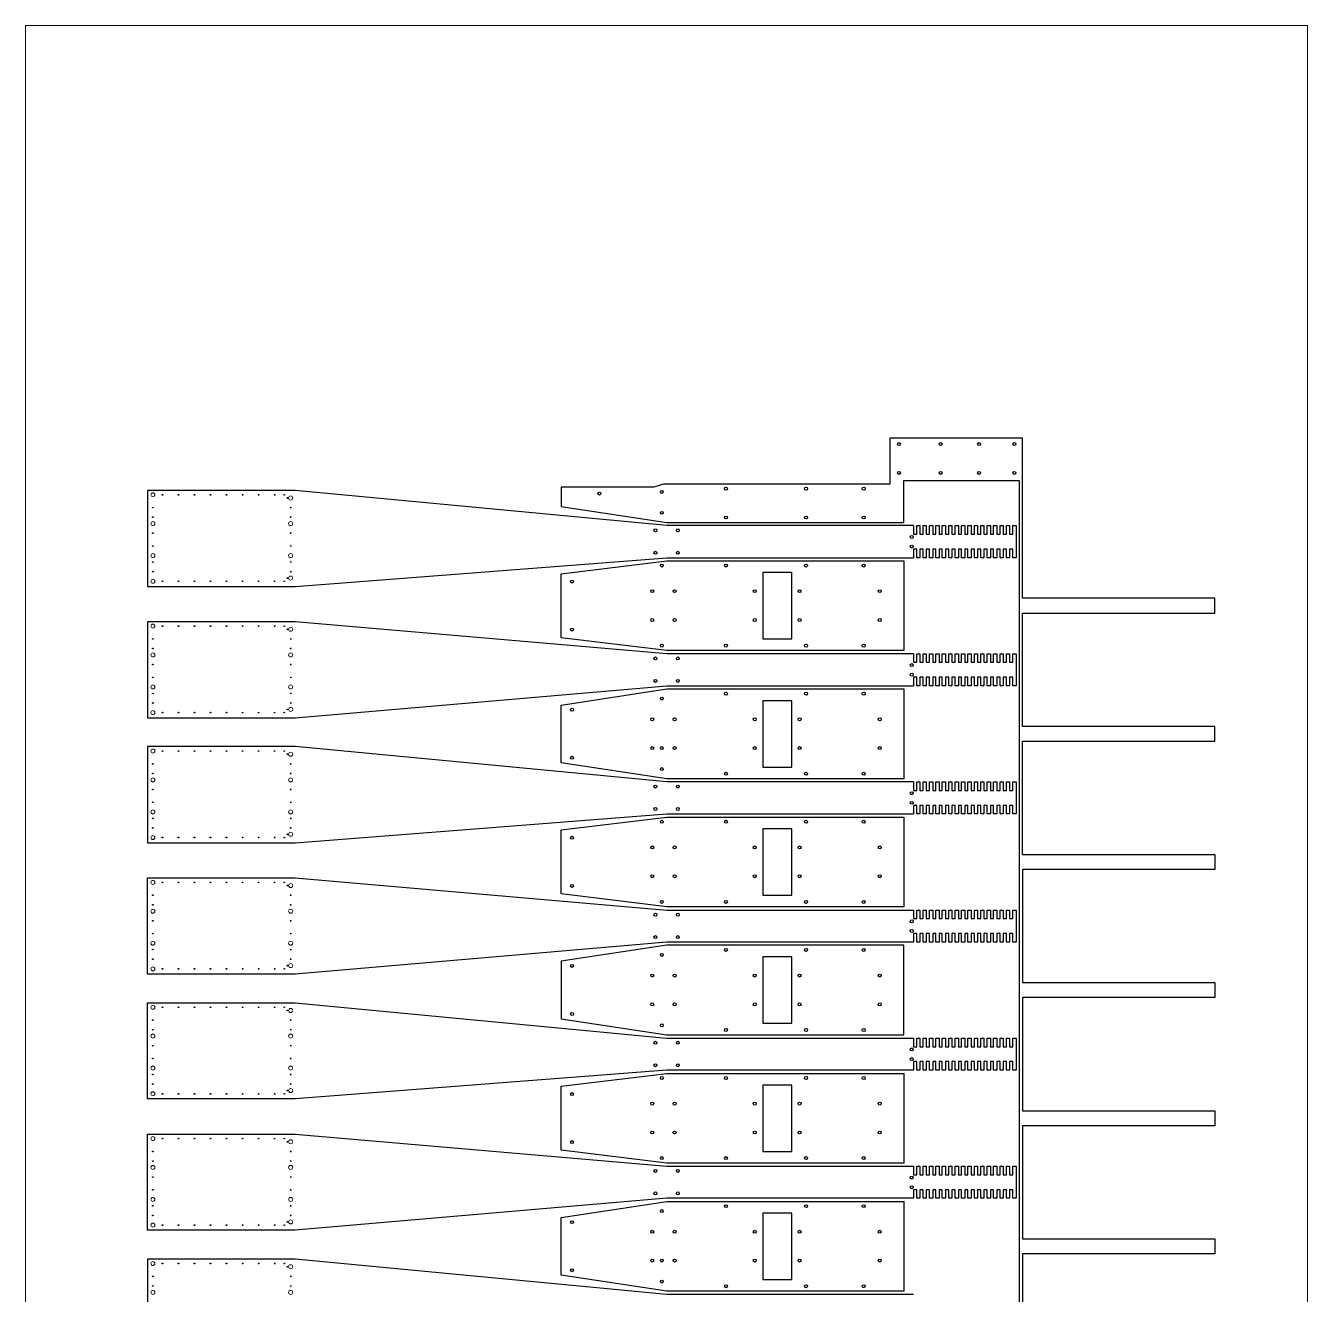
# Model space of a CAD drawing. Header units: millimetres. Extents: x 43.3 to 83.3, y 94.2 to 164.2.
# Drawn here: x 43.29 to 83.29, y 124.6 to 164.21 of the extents above; entities that cross this region are included whole.
import ezdxf

# ---------------------------------------------------------------- set-up
doc = ezdxf.new("R2010")
doc.units = ezdxf.units.MM
doc.layers.add('Foil', color=5, linetype='Continuous')

msp = doc.modelspace()

# ---------------------------------------------------------------- linework, layer by layer
at = {"layer": 'Foil', "linetype": 'Continuous', "lineweight": 0}
for p, q in [((43.292, 94.211), (43.292, 164.211)), ((43.292, 164.211), (83.292, 164.211)), ((83.292, 164.211), (83.292, 94.211))]:
    msp.add_line(p, q, dxfattribs=at)
at = {"layer": 'Foil'}
for p, q in [((71.057, 151.336), (70.257, 151.336)), ((70.257, 151.336), (70.257, 149.9)), ((74.2, 151.336), (71.057, 151.336)), ((74.3, 151.336), (74.2, 151.336)), ((74.4, 151.336), (74.3, 151.336)), ((74.4, 148.333), (74.4, 151.336)), ((70.7, 149.9), (70.7, 150.01)), ((70.7, 150.01), (71.057, 150.01)), ((71.057, 150.01), (74.2, 150.01)), ((74.2, 150.01), (74.3, 150.01)), ((74.3, 150.01), (74.3, 110.191)), ((51.7, 149.7), (47.1, 149.7)), ((47.1, 149.7), (47.1, 146.7)), ((63.3, 148.6), (51.7, 149.7)), ((62.9, 149.8), (60, 149.8)), ((60, 149.8), (60, 149.2)), ((63.2, 149.9), (62.9, 149.8)), ((70.257, 149.9), (63.2, 149.9)), ((70.7, 148.7), (70.7, 149.9)), ((60, 149.2), (63.3, 148.7)), ((63.3, 148.7), (63.4, 148.7)), ((67.9, 148.6), (63.3, 148.6)), ((63.4, 148.7), (68.1, 148.7)), ((70.7, 148.6), (67.9, 148.6)), ((68.1, 148.7), (70.7, 148.7)), ((71, 148.6), (70.7, 148.6)), ((71, 148.6), (71, 148.333)), ((71.1, 148.333), (71.1, 148.6)), ((71.1, 148.6), (71.2, 148.6)), ((71.2, 148.6), (71.2, 148.333)), ((71.3, 148.333), (71.3, 148.6)), ((71.3, 148.6), (71.4, 148.6)), ((71.4, 148.6), (71.4, 148.333)), ((71.5, 148.333), (71.5, 148.6)), ((71.5, 148.6), (71.6, 148.6)), ((71.6, 148.6), (71.6, 148.333)), ((71.7, 148.333), (71.7, 148.6)), ((71.7, 148.6), (71.8, 148.6)), ((71.8, 148.6), (71.8, 148.333)), ((71.9, 148.333), (71.9, 148.6)), ((71.9, 148.6), (72, 148.6)), ((72, 148.6), (72, 148.333)), ((72.1, 148.333), (72.1, 148.6)), ((72.1, 148.6), (72.2, 148.6)), ((72.2, 148.6), (72.2, 148.333)), ((72.3, 148.333), (72.3, 148.6)), ((72.3, 148.6), (72.4, 148.6)), ((72.4, 148.6), (72.4, 148.333)), ((72.5, 148.333), (72.5, 148.6)), ((72.5, 148.6), (72.6, 148.6)), ((72.6, 148.6), (72.6, 148.333)), ((72.7, 148.333), (72.7, 148.6)), ((72.7, 148.6), (72.8, 148.6)), ((72.8, 148.6), (72.8, 148.333)), ((72.9, 148.333), (72.9, 148.6)), ((72.9, 148.6), (73, 148.6)), ((73, 148.6), (73, 148.333)), ((73.1, 148.333), (73.1, 148.6)), ((73.1, 148.6), (73.2, 148.6)), ((73.2, 148.6), (73.2, 148.333)), ((73.3, 148.333), (73.3, 148.6)), ((73.3, 148.6), (73.4, 148.6)), ((73.4, 148.6), (73.4, 148.333)), ((73.5, 148.333), (73.5, 148.6)), ((73.5, 148.6), (73.6, 148.6)), ((73.6, 148.6), (73.6, 148.333)), ((73.7, 148.333), (73.7, 148.6)), ((73.7, 148.6), (73.8, 148.6)), ((73.8, 148.6), (73.8, 148.333)), ((73.9, 148.333), (73.9, 148.6)), ((73.9, 148.6), (74, 148.6)), ((74, 148.6), (74, 148.333)), ((74.1, 148.333), (74.1, 148.6)), ((74.1, 148.6), (74.2, 148.6)), ((74.2, 148.6), (74.2, 147.6)), ((71, 148.333), (71.1, 148.333)), ((71.2, 148.333), (71.3, 148.333)), ((71.4, 148.333), (71.5, 148.333)), ((71.6, 148.333), (71.7, 148.333)), ((71.8, 148.333), (71.9, 148.333)), ((72, 148.333), (72.1, 148.333)), ((72.2, 148.333), (72.3, 148.333)), ((72.4, 148.333), (72.5, 148.333)), ((72.6, 148.333), (72.7, 148.333)), ((72.8, 148.333), (72.9, 148.333)), ((73, 148.333), (73.1, 148.333)), ((73.2, 148.333), (73.3, 148.333)), ((73.4, 148.333), (73.5, 148.333)), ((73.6, 148.333), (73.7, 148.333)), ((73.8, 148.333), (73.9, 148.333)), ((74, 148.333), (74.1, 148.333)), ((74.4, 147.867), (74.4, 148.333)), ((51.7, 146.7), (63.3, 147.6)), ((63.3, 147.6), (64.2, 147.6)), ((64.2, 147.6), (67.9, 147.6)), ((67.9, 147.6), (70.7, 147.6)), ((70.7, 147.6), (71, 147.6)), ((71.1, 147.867), (71, 147.867)), ((71, 147.867), (71, 147.6)), ((71.1, 147.6), (71.1, 147.867)), ((71.3, 147.867), (71.2, 147.867)), ((71.2, 147.867), (71.2, 147.6)), ((71.3, 147.6), (71.3, 147.867)), ((71.5, 147.867), (71.4, 147.867)), ((71.4, 147.867), (71.4, 147.6)), ((71.5, 147.6), (71.5, 147.867)), ((71.7, 147.867), (71.6, 147.867)), ((71.6, 147.867), (71.6, 147.6)), ((71.7, 147.6), (71.7, 147.867)), ((71.9, 147.867), (71.8, 147.867)), ((71.8, 147.867), (71.8, 147.6)), ((71.9, 147.6), (71.9, 147.867)), ((72.1, 147.867), (72, 147.867)), ((72, 147.867), (72, 147.6)), ((72.1, 147.6), (72.1, 147.867)), ((72.3, 147.867), (72.2, 147.867)), ((72.2, 147.867), (72.2, 147.6)), ((72.3, 147.6), (72.3, 147.867)), ((72.5, 147.867), (72.4, 147.867)), ((72.4, 147.867), (72.4, 147.6)), ((72.5, 147.6), (72.5, 147.867)), ((72.7, 147.867), (72.6, 147.867)), ((72.6, 147.867), (72.6, 147.6)), ((72.7, 147.6), (72.7, 147.867)), ((72.9, 147.867), (72.8, 147.867)), ((72.8, 147.867), (72.8, 147.6)), ((72.9, 147.6), (72.9, 147.867)), ((73.1, 147.867), (73, 147.867)), ((73, 147.867), (73, 147.6)), ((73.1, 147.6), (73.1, 147.867)), ((73.3, 147.867), (73.2, 147.867)), ((73.2, 147.867), (73.2, 147.6)), ((73.3, 147.6), (73.3, 147.867)), ((73.5, 147.867), (73.4, 147.867)), ((73.4, 147.867), (73.4, 147.6)), ((73.5, 147.6), (73.5, 147.867)), ((73.7, 147.867), (73.6, 147.867)), ((73.6, 147.867), (73.6, 147.6)), ((73.7, 147.6), (73.7, 147.867)), ((73.9, 147.867), (73.8, 147.867)), ((73.8, 147.867), (73.8, 147.6)), ((73.9, 147.6), (73.9, 147.867)), ((74.1, 147.867), (74, 147.867)), ((74, 147.867), (74, 147.6)), ((74.1, 147.6), (74.1, 147.867)), ((74.4, 146.333), (74.4, 147.867)), ((60, 147.1), (63.3, 147.5)), ((63.3, 147.5), (64.3, 147.5)), ((64.3, 147.5), (68, 147.5)), ((68, 147.5), (70.7, 147.5)), ((70.7, 147.5), (70.7, 144.7)), ((71.2, 147.6), (71.1, 147.6)), ((71.4, 147.6), (71.3, 147.6)), ((71.6, 147.6), (71.5, 147.6)), ((71.8, 147.6), (71.7, 147.6)), ((72, 147.6), (71.9, 147.6)), ((72.2, 147.6), (72.1, 147.6)), ((72.4, 147.6), (72.3, 147.6)), ((72.6, 147.6), (72.5, 147.6)), ((72.8, 147.6), (72.7, 147.6)), ((73, 147.6), (72.9, 147.6)), ((73.2, 147.6), (73.1, 147.6)), ((73.4, 147.6), (73.3, 147.6)), ((73.6, 147.6), (73.5, 147.6)), ((73.8, 147.6), (73.7, 147.6)), ((74, 147.6), (73.9, 147.6)), ((74.2, 147.6), (74.1, 147.6)), ((60, 145.1), (60, 147.1)), ((66.3, 147.133), (66.3, 145.063)), ((67.2, 147.133), (66.3, 147.133)), ((67.2, 145.063), (67.2, 147.133)), ((47.1, 146.7), (51.7, 146.7)), ((80.4, 146.333), (74.4, 146.333)), ((80.4, 145.867), (80.4, 146.333)), ((51.7, 145.6), (47.1, 145.6)), ((47.1, 145.6), (47.1, 142.6)), ((63.3, 144.6), (51.7, 145.6)), ((74.4, 144.333), (74.4, 145.867)), ((74.4, 145.867), (80.4, 145.867)), ((63.3, 144.7), (60, 145.1)), ((66.3, 145.063), (67.2, 145.063)), ((64.4, 144.7), (63.3, 144.7)), ((64.3, 144.6), (63.3, 144.6)), ((67.9, 144.6), (64.3, 144.6)), ((68, 144.7), (64.4, 144.7)), ((70.7, 144.6), (67.9, 144.6)), ((70.7, 144.7), (68, 144.7)), ((71, 144.6), (70.7, 144.6)), ((71, 144.6), (71, 144.333)), ((71.1, 144.333), (71.1, 144.6)), ((71.1, 144.6), (71.2, 144.6)), ((71.2, 144.6), (71.2, 144.333)), ((71.3, 144.333), (71.3, 144.6)), ((71.3, 144.6), (71.4, 144.6)), ((71.4, 144.6), (71.4, 144.333)), ((71.5, 144.333), (71.5, 144.6)), ((71.5, 144.6), (71.6, 144.6)), ((71.6, 144.6), (71.6, 144.333)), ((71.7, 144.333), (71.7, 144.6)), ((71.7, 144.6), (71.8, 144.6)), ((71.8, 144.6), (71.8, 144.333)), ((71.9, 144.333), (71.9, 144.6)), ((71.9, 144.6), (72, 144.6)), ((72, 144.6), (72, 144.333)), ((72.1, 144.333), (72.1, 144.6)), ((72.1, 144.6), (72.2, 144.6)), ((72.2, 144.6), (72.2, 144.333)), ((72.3, 144.333), (72.3, 144.6)), ((72.3, 144.6), (72.4, 144.6)), ((72.4, 144.6), (72.4, 144.333)), ((72.5, 144.333), (72.5, 144.6)), ((72.5, 144.6), (72.6, 144.6)), ((72.6, 144.6), (72.6, 144.333)), ((72.7, 144.333), (72.7, 144.6)), ((72.7, 144.6), (72.8, 144.6)), ((72.8, 144.6), (72.8, 144.333)), ((72.9, 144.333), (72.9, 144.6)), ((72.9, 144.6), (73, 144.6)), ((73, 144.6), (73, 144.333)), ((73.1, 144.333), (73.1, 144.6)), ((73.1, 144.6), (73.2, 144.6)), ((73.2, 144.6), (73.2, 144.333)), ((73.3, 144.333), (73.3, 144.6)), ((73.3, 144.6), (73.4, 144.6)), ((73.4, 144.6), (73.4, 144.333)), ((73.5, 144.333), (73.5, 144.6)), ((73.5, 144.6), (73.6, 144.6)), ((73.6, 144.6), (73.6, 144.333)), ((73.7, 144.333), (73.7, 144.6)), ((73.7, 144.6), (73.8, 144.6)), ((73.8, 144.6), (73.8, 144.333)), ((73.9, 144.333), (73.9, 144.6)), ((73.9, 144.6), (74, 144.6)), ((74, 144.6), (74, 144.333)), ((74.1, 144.333), (74.1, 144.6)), ((74.1, 144.6), (74.2, 144.6)), ((74.2, 144.6), (74.2, 143.6)), ((71, 144.333), (71.1, 144.333)), ((71.2, 144.333), (71.3, 144.333)), ((71.4, 144.333), (71.5, 144.333)), ((71.6, 144.333), (71.7, 144.333)), ((71.8, 144.333), (71.9, 144.333)), ((72, 144.333), (72.1, 144.333)), ((72.2, 144.333), (72.3, 144.333)), ((72.4, 144.333), (72.5, 144.333)), ((72.6, 144.333), (72.7, 144.333)), ((72.8, 144.333), (72.9, 144.333)), ((73, 144.333), (73.1, 144.333)), ((73.2, 144.333), (73.3, 144.333)), ((73.4, 144.333), (73.5, 144.333)), ((73.6, 144.333), (73.7, 144.333)), ((73.8, 144.333), (73.9, 144.333)), ((74, 144.333), (74.1, 144.333)), ((74.4, 143.867), (74.4, 144.333)), ((51.7, 142.6), (63.3, 143.6)), ((63.3, 143.6), (64.2, 143.6)), ((64.2, 143.6), (67.9, 143.6)), ((67.9, 143.6), (70.7, 143.6)), ((70.7, 143.6), (71, 143.6)), ((71.1, 143.867), (71, 143.867)), ((71, 143.867), (71, 143.6)), ((71.1, 143.6), (71.1, 143.867)), ((71.3, 143.867), (71.2, 143.867)), ((71.2, 143.867), (71.2, 143.6)), ((71.3, 143.6), (71.3, 143.867)), ((71.5, 143.867), (71.4, 143.867)), ((71.4, 143.867), (71.4, 143.6)), ((71.5, 143.6), (71.5, 143.867)), ((71.7, 143.867), (71.6, 143.867)), ((71.6, 143.867), (71.6, 143.6)), ((71.7, 143.6), (71.7, 143.867)), ((71.9, 143.867), (71.8, 143.867)), ((71.8, 143.867), (71.8, 143.6)), ((71.9, 143.6), (71.9, 143.867)), ((72.1, 143.867), (72, 143.867)), ((72, 143.867), (72, 143.6)), ((72.1, 143.6), (72.1, 143.867)), ((72.3, 143.867), (72.2, 143.867)), ((72.2, 143.867), (72.2, 143.6)), ((72.3, 143.6), (72.3, 143.867)), ((72.5, 143.867), (72.4, 143.867)), ((72.4, 143.867), (72.4, 143.6)), ((72.5, 143.6), (72.5, 143.867)), ((72.7, 143.867), (72.6, 143.867)), ((72.6, 143.867), (72.6, 143.6)), ((72.7, 143.6), (72.7, 143.867)), ((72.9, 143.867), (72.8, 143.867)), ((72.8, 143.867), (72.8, 143.6)), ((72.9, 143.6), (72.9, 143.867)), ((73.1, 143.867), (73, 143.867)), ((73, 143.867), (73, 143.6)), ((73.1, 143.6), (73.1, 143.867)), ((73.3, 143.867), (73.2, 143.867)), ((73.2, 143.867), (73.2, 143.6)), ((73.3, 143.6), (73.3, 143.867)), ((73.5, 143.867), (73.4, 143.867)), ((73.4, 143.867), (73.4, 143.6)), ((73.5, 143.6), (73.5, 143.867)), ((73.7, 143.867), (73.6, 143.867)), ((73.6, 143.867), (73.6, 143.6)), ((73.7, 143.6), (73.7, 143.867)), ((73.9, 143.867), (73.8, 143.867)), ((73.8, 143.867), (73.8, 143.6)), ((73.9, 143.6), (73.9, 143.867)), ((74.1, 143.867), (74, 143.867)), ((74, 143.867), (74, 143.6)), ((74.1, 143.6), (74.1, 143.867)), ((74.4, 142.333), (74.4, 143.867)), ((60, 143), (63.3, 143.5)), ((63.3, 143.5), (64.4, 143.5)), ((64.4, 143.5), (68.1, 143.5)), ((68.1, 143.5), (70.7, 143.5)), ((70.7, 143.5), (70.7, 140.7)), ((71.2, 143.6), (71.1, 143.6)), ((71.4, 143.6), (71.3, 143.6)), ((71.6, 143.6), (71.5, 143.6)), ((71.8, 143.6), (71.7, 143.6)), ((72, 143.6), (71.9, 143.6)), ((72.2, 143.6), (72.1, 143.6)), ((72.4, 143.6), (72.3, 143.6)), ((72.6, 143.6), (72.5, 143.6)), ((72.8, 143.6), (72.7, 143.6)), ((73, 143.6), (72.9, 143.6)), ((73.2, 143.6), (73.1, 143.6)), ((73.4, 143.6), (73.3, 143.6)), ((73.6, 143.6), (73.5, 143.6)), ((73.8, 143.6), (73.7, 143.6)), ((74, 143.6), (73.9, 143.6)), ((74.2, 143.6), (74.1, 143.6)), ((60, 142.4), (60, 143)), ((66.3, 143.133), (66.3, 141.063)), ((67.2, 143.133), (66.3, 143.133)), ((67.2, 141.063), (67.2, 143.133)), ((47.1, 142.6), (51.7, 142.6)), ((60, 141.8), (60, 142.4)), ((80.4, 142.333), (74.4, 142.333)), ((80.4, 141.867), (80.4, 142.333)), ((51.7, 141.7), (47.1, 141.7)), ((47.1, 141.7), (47.1, 138.7)), ((63.3, 140.6), (51.7, 141.7)), ((60, 141.2), (60, 141.8)), ((74.4, 140.333), (74.4, 141.867)), ((74.4, 141.867), (80.4, 141.867)), ((63.3, 140.7), (60, 141.2)), ((66.3, 141.063), (67.2, 141.063)), ((63.4, 140.7), (63.3, 140.7)), ((67.9, 140.6), (63.3, 140.6)), ((68.1, 140.7), (63.4, 140.7)), ((70.7, 140.6), (67.9, 140.6)), ((70.7, 140.7), (68.1, 140.7)), ((71, 140.6), (70.7, 140.6)), ((71, 140.6), (71, 140.333)), ((71.1, 140.333), (71.1, 140.6)), ((71.1, 140.6), (71.2, 140.6)), ((71.2, 140.6), (71.2, 140.333)), ((71.3, 140.333), (71.3, 140.6)), ((71.3, 140.6), (71.4, 140.6)), ((71.4, 140.6), (71.4, 140.333)), ((71.5, 140.333), (71.5, 140.6)), ((71.5, 140.6), (71.6, 140.6)), ((71.6, 140.6), (71.6, 140.333)), ((71.7, 140.333), (71.7, 140.6)), ((71.7, 140.6), (71.8, 140.6)), ((71.8, 140.6), (71.8, 140.333)), ((71.9, 140.333), (71.9, 140.6)), ((71.9, 140.6), (72, 140.6)), ((72, 140.6), (72, 140.333)), ((72.1, 140.333), (72.1, 140.6)), ((72.1, 140.6), (72.2, 140.6)), ((72.2, 140.6), (72.2, 140.333)), ((72.3, 140.333), (72.3, 140.6)), ((72.3, 140.6), (72.4, 140.6)), ((72.4, 140.6), (72.4, 140.333)), ((72.5, 140.333), (72.5, 140.6)), ((72.5, 140.6), (72.6, 140.6)), ((72.6, 140.6), (72.6, 140.333)), ((72.7, 140.333), (72.7, 140.6)), ((72.7, 140.6), (72.8, 140.6)), ((72.8, 140.6), (72.8, 140.333)), ((72.9, 140.333), (72.9, 140.6)), ((72.9, 140.6), (73, 140.6)), ((73, 140.6), (73, 140.333)), ((73.1, 140.333), (73.1, 140.6)), ((73.1, 140.6), (73.2, 140.6)), ((73.2, 140.6), (73.2, 140.333)), ((73.3, 140.333), (73.3, 140.6)), ((73.3, 140.6), (73.4, 140.6)), ((73.4, 140.6), (73.4, 140.333)), ((73.5, 140.333), (73.5, 140.6)), ((73.5, 140.6), (73.6, 140.6)), ((73.6, 140.6), (73.6, 140.333)), ((73.7, 140.333), (73.7, 140.6)), ((73.7, 140.6), (73.8, 140.6)), ((73.8, 140.6), (73.8, 140.333)), ((73.9, 140.333), (73.9, 140.6)), ((73.9, 140.6), (74, 140.6)), ((74, 140.6), (74, 140.333)), ((74.1, 140.333), (74.1, 140.6)), ((74.1, 140.6), (74.2, 140.6)), ((74.2, 140.6), (74.2, 139.6)), ((71, 140.333), (71.1, 140.333)), ((71.2, 140.333), (71.3, 140.333)), ((71.4, 140.333), (71.5, 140.333)), ((71.6, 140.333), (71.7, 140.333)), ((71.8, 140.333), (71.9, 140.333)), ((72, 140.333), (72.1, 140.333)), ((72.2, 140.333), (72.3, 140.333)), ((72.4, 140.333), (72.5, 140.333)), ((72.6, 140.333), (72.7, 140.333)), ((72.8, 140.333), (72.9, 140.333)), ((73, 140.333), (73.1, 140.333)), ((73.2, 140.333), (73.3, 140.333)), ((73.4, 140.333), (73.5, 140.333)), ((73.6, 140.333), (73.7, 140.333)), ((73.8, 140.333), (73.9, 140.333)), ((74, 140.333), (74.1, 140.333)), ((74.4, 139.867), (74.4, 140.333)), ((51.7, 138.7), (63.3, 139.6)), ((63.3, 139.6), (64.2, 139.6)), ((64.2, 139.6), (67.9, 139.6)), ((67.9, 139.6), (70.7, 139.6)), ((70.7, 139.6), (71, 139.6)), ((71.1, 139.867), (71, 139.867)), ((71, 139.867), (71, 139.6)), ((71.1, 139.6), (71.1, 139.867)), ((71.3, 139.867), (71.2, 139.867)), ((71.2, 139.867), (71.2, 139.6)), ((71.3, 139.6), (71.3, 139.867)), ((71.5, 139.867), (71.4, 139.867)), ((71.4, 139.867), (71.4, 139.6)), ((71.5, 139.6), (71.5, 139.867)), ((71.7, 139.867), (71.6, 139.867)), ((71.6, 139.867), (71.6, 139.6)), ((71.7, 139.6), (71.7, 139.867)), ((71.9, 139.867), (71.8, 139.867)), ((71.8, 139.867), (71.8, 139.6)), ((71.9, 139.6), (71.9, 139.867)), ((72.1, 139.867), (72, 139.867)), ((72, 139.867), (72, 139.6)), ((72.1, 139.6), (72.1, 139.867)), ((72.3, 139.867), (72.2, 139.867)), ((72.2, 139.867), (72.2, 139.6)), ((72.3, 139.6), (72.3, 139.867)), ((72.5, 139.867), (72.4, 139.867)), ((72.4, 139.867), (72.4, 139.6)), ((72.5, 139.6), (72.5, 139.867)), ((72.7, 139.867), (72.6, 139.867)), ((72.6, 139.867), (72.6, 139.6)), ((72.7, 139.6), (72.7, 139.867)), ((72.9, 139.867), (72.8, 139.867)), ((72.8, 139.867), (72.8, 139.6)), ((72.9, 139.6), (72.9, 139.867)), ((73.1, 139.867), (73, 139.867)), ((73, 139.867), (73, 139.6)), ((73.1, 139.6), (73.1, 139.867)), ((73.3, 139.867), (73.2, 139.867)), ((73.2, 139.867), (73.2, 139.6)), ((73.3, 139.6), (73.3, 139.867)), ((73.5, 139.867), (73.4, 139.867)), ((73.4, 139.867), (73.4, 139.6)), ((73.5, 139.6), (73.5, 139.867)), ((73.7, 139.867), (73.6, 139.867)), ((73.6, 139.867), (73.6, 139.6)), ((73.7, 139.6), (73.7, 139.867)), ((73.9, 139.867), (73.8, 139.867)), ((73.8, 139.867), (73.8, 139.6)), ((73.9, 139.6), (73.9, 139.867)), ((74.1, 139.867), (74, 139.867)), ((74, 139.867), (74, 139.6)), ((74.1, 139.6), (74.1, 139.867)), ((74.4, 138.333), (74.4, 139.867)), ((60, 139.1), (63.3, 139.5)), ((63.3, 139.5), (64.3, 139.5)), ((64.3, 139.5), (68, 139.5)), ((68, 139.5), (70.7, 139.5)), ((70.7, 139.5), (70.7, 136.7)), ((71.2, 139.6), (71.1, 139.6)), ((71.4, 139.6), (71.3, 139.6)), ((71.6, 139.6), (71.5, 139.6)), ((71.8, 139.6), (71.7, 139.6)), ((72, 139.6), (71.9, 139.6)), ((72.2, 139.6), (72.1, 139.6)), ((72.4, 139.6), (72.3, 139.6)), ((72.6, 139.6), (72.5, 139.6)), ((72.8, 139.6), (72.7, 139.6)), ((73, 139.6), (72.9, 139.6)), ((73.2, 139.6), (73.1, 139.6)), ((73.4, 139.6), (73.3, 139.6)), ((73.6, 139.6), (73.5, 139.6)), ((73.8, 139.6), (73.7, 139.6)), ((74, 139.6), (73.9, 139.6)), ((74.2, 139.6), (74.1, 139.6)), ((60, 137.1), (60, 139.1)), ((66.3, 139.133), (66.3, 137.063)), ((67.2, 139.133), (66.3, 139.133)), ((67.2, 137.063), (67.2, 139.133)), ((47.1, 138.7), (51.7, 138.7)), ((74.4, 138.333), (80.4, 138.333)), ((80.4, 138.333), (80.4, 137.867)), ((47.1, 134.6), (47.1, 137.6)), ((47.1, 137.6), (51.7, 137.6)), ((51.7, 137.6), (63.3, 136.6)), ((80.4, 137.867), (74.4, 137.867)), ((74.4, 137.867), (74.4, 136.333)), ((63.3, 136.7), (60, 137.1)), ((66.3, 137.063), (67.2, 137.063)), ((64.4, 136.7), (63.3, 136.7)), ((63.3, 136.6), (64.3, 136.6)), ((64.3, 136.6), (67.9, 136.6)), ((68, 136.7), (64.4, 136.7)), ((67.9, 136.6), (70.7, 136.6)), ((70.7, 136.7), (68, 136.7)), ((70.7, 136.6), (71, 136.6)), ((71, 136.6), (71, 136.333)), ((71.1, 136.333), (71.1, 136.6)), ((71.1, 136.6), (71.2, 136.6)), ((71.2, 136.6), (71.2, 136.333)), ((71.3, 136.333), (71.3, 136.6)), ((71.3, 136.6), (71.4, 136.6)), ((71.4, 136.6), (71.4, 136.333)), ((71.5, 136.333), (71.5, 136.6)), ((71.5, 136.6), (71.6, 136.6)), ((71.6, 136.6), (71.6, 136.333)), ((71.7, 136.333), (71.7, 136.6)), ((71.7, 136.6), (71.8, 136.6)), ((71.8, 136.6), (71.8, 136.333)), ((71.9, 136.333), (71.9, 136.6)), ((71.9, 136.6), (72, 136.6)), ((72, 136.6), (72, 136.333)), ((72.1, 136.333), (72.1, 136.6)), ((72.1, 136.6), (72.2, 136.6)), ((72.2, 136.6), (72.2, 136.333)), ((72.3, 136.333), (72.3, 136.6)), ((72.3, 136.6), (72.4, 136.6)), ((72.4, 136.6), (72.4, 136.333)), ((72.5, 136.333), (72.5, 136.6)), ((72.5, 136.6), (72.6, 136.6)), ((72.6, 136.6), (72.6, 136.333)), ((72.7, 136.333), (72.7, 136.6)), ((72.7, 136.6), (72.8, 136.6)), ((72.8, 136.6), (72.8, 136.333)), ((72.9, 136.333), (72.9, 136.6)), ((72.9, 136.6), (73, 136.6)), ((73, 136.6), (73, 136.333)), ((73.1, 136.333), (73.1, 136.6)), ((73.1, 136.6), (73.2, 136.6)), ((73.2, 136.6), (73.2, 136.333)), ((73.3, 136.333), (73.3, 136.6)), ((73.3, 136.6), (73.4, 136.6)), ((73.4, 136.6), (73.4, 136.333)), ((73.5, 136.333), (73.5, 136.6)), ((73.5, 136.6), (73.6, 136.6)), ((73.6, 136.6), (73.6, 136.333)), ((73.7, 136.333), (73.7, 136.6)), ((73.7, 136.6), (73.8, 136.6)), ((73.8, 136.6), (73.8, 136.333)), ((73.9, 136.333), (73.9, 136.6)), ((73.9, 136.6), (74, 136.6)), ((74, 136.6), (74, 136.333)), ((74.1, 136.333), (74.1, 136.6)), ((74.1, 136.6), (74.2, 136.6)), ((74.2, 136.6), (74.2, 135.6)), ((71, 136.333), (71.1, 136.333)), ((71.2, 136.333), (71.3, 136.333)), ((71.4, 136.333), (71.5, 136.333)), ((71.6, 136.333), (71.7, 136.333)), ((71.8, 136.333), (71.9, 136.333)), ((72, 136.333), (72.1, 136.333)), ((72.2, 136.333), (72.3, 136.333)), ((72.4, 136.333), (72.5, 136.333)), ((72.6, 136.333), (72.7, 136.333)), ((72.8, 136.333), (72.9, 136.333)), ((73, 136.333), (73.1, 136.333)), ((73.2, 136.333), (73.3, 136.333)), ((73.4, 136.333), (73.5, 136.333)), ((73.6, 136.333), (73.7, 136.333)), ((73.8, 136.333), (73.9, 136.333)), ((74, 136.333), (74.1, 136.333)), ((74.4, 136.333), (74.4, 135.867)), ((63.3, 135.6), (51.7, 134.6)), ((64.2, 135.6), (63.3, 135.6)), ((67.9, 135.6), (64.2, 135.6)), ((70.7, 135.6), (67.9, 135.6)), ((71, 135.6), (70.7, 135.6)), ((71.1, 135.867), (71, 135.867)), ((71, 135.867), (71, 135.6)), ((71.1, 135.6), (71.1, 135.867)), ((71.3, 135.867), (71.2, 135.867)), ((71.2, 135.867), (71.2, 135.6)), ((71.3, 135.6), (71.3, 135.867)), ((71.5, 135.867), (71.4, 135.867)), ((71.4, 135.867), (71.4, 135.6)), ((71.5, 135.6), (71.5, 135.867)), ((71.7, 135.867), (71.6, 135.867)), ((71.6, 135.867), (71.6, 135.6)), ((71.7, 135.6), (71.7, 135.867)), ((71.9, 135.867), (71.8, 135.867)), ((71.8, 135.867), (71.8, 135.6)), ((71.9, 135.6), (71.9, 135.867)), ((72.1, 135.867), (72, 135.867)), ((72, 135.867), (72, 135.6)), ((72.1, 135.6), (72.1, 135.867)), ((72.3, 135.867), (72.2, 135.867)), ((72.2, 135.867), (72.2, 135.6)), ((72.3, 135.6), (72.3, 135.867)), ((72.5, 135.867), (72.4, 135.867)), ((72.4, 135.867), (72.4, 135.6)), ((72.5, 135.6), (72.5, 135.867)), ((72.7, 135.867), (72.6, 135.867)), ((72.6, 135.867), (72.6, 135.6)), ((72.7, 135.6), (72.7, 135.867)), ((72.9, 135.867), (72.8, 135.867)), ((72.8, 135.867), (72.8, 135.6)), ((72.9, 135.6), (72.9, 135.867)), ((73.1, 135.867), (73, 135.867)), ((73, 135.867), (73, 135.6)), ((73.1, 135.6), (73.1, 135.867)), ((73.3, 135.867), (73.2, 135.867)), ((73.2, 135.867), (73.2, 135.6)), ((73.3, 135.6), (73.3, 135.867)), ((73.5, 135.867), (73.4, 135.867)), ((73.4, 135.867), (73.4, 135.6)), ((73.5, 135.6), (73.5, 135.867)), ((73.7, 135.867), (73.6, 135.867)), ((73.6, 135.867), (73.6, 135.6)), ((73.7, 135.6), (73.7, 135.867)), ((73.9, 135.867), (73.8, 135.867)), ((73.8, 135.867), (73.8, 135.6)), ((73.9, 135.6), (73.9, 135.867)), ((74.1, 135.867), (74, 135.867)), ((74, 135.867), (74, 135.6)), ((74.1, 135.6), (74.1, 135.867)), ((74.4, 135.867), (74.4, 134.333)), ((63.3, 135.5), (60, 135)), ((64.4, 135.5), (63.3, 135.5)), ((68.1, 135.5), (64.4, 135.5)), ((70.7, 135.5), (68.1, 135.5)), ((70.7, 132.7), (70.7, 135.5)), ((71.2, 135.6), (71.1, 135.6)), ((71.4, 135.6), (71.3, 135.6)), ((71.6, 135.6), (71.5, 135.6)), ((71.8, 135.6), (71.7, 135.6)), ((72, 135.6), (71.9, 135.6)), ((72.2, 135.6), (72.1, 135.6)), ((72.4, 135.6), (72.3, 135.6)), ((72.6, 135.6), (72.5, 135.6)), ((72.8, 135.6), (72.7, 135.6)), ((73, 135.6), (72.9, 135.6)), ((73.2, 135.6), (73.1, 135.6)), ((73.4, 135.6), (73.3, 135.6)), ((73.6, 135.6), (73.5, 135.6)), ((73.8, 135.6), (73.7, 135.6)), ((74, 135.6), (73.9, 135.6)), ((74.2, 135.6), (74.1, 135.6)), ((60, 135), (60, 134.4)), ((66.3, 135.133), (66.3, 133.063)), ((67.2, 135.133), (66.3, 135.133)), ((67.2, 133.063), (67.2, 135.133)), ((51.7, 134.6), (47.1, 134.6)), ((60, 134.4), (60, 133.8)), ((74.4, 134.333), (80.4, 134.333)), ((80.4, 134.333), (80.4, 133.867)), ((47.1, 130.7), (47.1, 133.7)), ((47.1, 133.7), (51.7, 133.7)), ((51.7, 133.7), (63.3, 132.6)), ((60, 133.8), (60, 133.2)), ((80.4, 133.867), (74.4, 133.867)), ((74.4, 133.867), (74.4, 132.333)), ((60, 133.2), (63.3, 132.7)), ((66.3, 133.063), (67.2, 133.063)), ((63.3, 132.7), (63.4, 132.7)), ((63.3, 132.6), (67.9, 132.6)), ((63.4, 132.7), (68.1, 132.7)), ((67.9, 132.6), (70.7, 132.6)), ((68.1, 132.7), (70.7, 132.7)), ((70.7, 132.6), (71, 132.6)), ((71, 132.6), (71, 132.333)), ((71.1, 132.333), (71.1, 132.6)), ((71.1, 132.6), (71.2, 132.6)), ((71.2, 132.6), (71.2, 132.333)), ((71.3, 132.333), (71.3, 132.6)), ((71.3, 132.6), (71.4, 132.6)), ((71.4, 132.6), (71.4, 132.333)), ((71.5, 132.333), (71.5, 132.6)), ((71.5, 132.6), (71.6, 132.6)), ((71.6, 132.6), (71.6, 132.333)), ((71.7, 132.333), (71.7, 132.6)), ((71.7, 132.6), (71.8, 132.6)), ((71.8, 132.6), (71.8, 132.333)), ((71.9, 132.333), (71.9, 132.6)), ((71.9, 132.6), (72, 132.6)), ((72, 132.6), (72, 132.333)), ((72.1, 132.333), (72.1, 132.6)), ((72.1, 132.6), (72.2, 132.6)), ((72.2, 132.6), (72.2, 132.333)), ((72.3, 132.333), (72.3, 132.6)), ((72.3, 132.6), (72.4, 132.6)), ((72.4, 132.6), (72.4, 132.333)), ((72.5, 132.333), (72.5, 132.6)), ((72.5, 132.6), (72.6, 132.6)), ((72.6, 132.6), (72.6, 132.333)), ((72.7, 132.333), (72.7, 132.6)), ((72.7, 132.6), (72.8, 132.6)), ((72.8, 132.6), (72.8, 132.333)), ((72.9, 132.333), (72.9, 132.6)), ((72.9, 132.6), (73, 132.6)), ((73, 132.6), (73, 132.333)), ((73.1, 132.333), (73.1, 132.6)), ((73.1, 132.6), (73.2, 132.6)), ((73.2, 132.6), (73.2, 132.333)), ((73.3, 132.333), (73.3, 132.6)), ((73.3, 132.6), (73.4, 132.6)), ((73.4, 132.6), (73.4, 132.333)), ((73.5, 132.333), (73.5, 132.6)), ((73.5, 132.6), (73.6, 132.6)), ((73.6, 132.6), (73.6, 132.333)), ((73.7, 132.333), (73.7, 132.6)), ((73.7, 132.6), (73.8, 132.6)), ((73.8, 132.6), (73.8, 132.333)), ((73.9, 132.333), (73.9, 132.6)), ((73.9, 132.6), (74, 132.6)), ((74, 132.6), (74, 132.333)), ((74.1, 132.333), (74.1, 132.6)), ((74.1, 132.6), (74.2, 132.6)), ((74.2, 132.6), (74.2, 131.6)), ((71, 132.333), (71.1, 132.333)), ((71.2, 132.333), (71.3, 132.333)), ((71.4, 132.333), (71.5, 132.333)), ((71.6, 132.333), (71.7, 132.333)), ((71.8, 132.333), (71.9, 132.333)), ((72, 132.333), (72.1, 132.333)), ((72.2, 132.333), (72.3, 132.333)), ((72.4, 132.333), (72.5, 132.333)), ((72.6, 132.333), (72.7, 132.333)), ((72.8, 132.333), (72.9, 132.333)), ((73, 132.333), (73.1, 132.333)), ((73.2, 132.333), (73.3, 132.333)), ((73.4, 132.333), (73.5, 132.333)), ((73.6, 132.333), (73.7, 132.333)), ((73.8, 132.333), (73.9, 132.333)), ((74, 132.333), (74.1, 132.333)), ((74.4, 132.333), (74.4, 131.867)), ((63.3, 131.6), (51.7, 130.7)), ((64.2, 131.6), (63.3, 131.6)), ((67.9, 131.6), (64.2, 131.6)), ((70.7, 131.6), (67.9, 131.6)), ((71, 131.6), (70.7, 131.6)), ((71.1, 131.867), (71, 131.867)), ((71, 131.867), (71, 131.6)), ((71.1, 131.6), (71.1, 131.867)), ((71.3, 131.867), (71.2, 131.867)), ((71.2, 131.867), (71.2, 131.6)), ((71.3, 131.6), (71.3, 131.867)), ((71.5, 131.867), (71.4, 131.867)), ((71.4, 131.867), (71.4, 131.6)), ((71.5, 131.6), (71.5, 131.867)), ((71.7, 131.867), (71.6, 131.867)), ((71.6, 131.867), (71.6, 131.6)), ((71.7, 131.6), (71.7, 131.867)), ((71.9, 131.867), (71.8, 131.867)), ((71.8, 131.867), (71.8, 131.6)), ((71.9, 131.6), (71.9, 131.867)), ((72.1, 131.867), (72, 131.867)), ((72, 131.867), (72, 131.6)), ((72.1, 131.6), (72.1, 131.867)), ((72.3, 131.867), (72.2, 131.867)), ((72.2, 131.867), (72.2, 131.6)), ((72.3, 131.6), (72.3, 131.867)), ((72.5, 131.867), (72.4, 131.867)), ((72.4, 131.867), (72.4, 131.6)), ((72.5, 131.6), (72.5, 131.867)), ((72.7, 131.867), (72.6, 131.867)), ((72.6, 131.867), (72.6, 131.6)), ((72.7, 131.6), (72.7, 131.867)), ((72.9, 131.867), (72.8, 131.867)), ((72.8, 131.867), (72.8, 131.6)), ((72.9, 131.6), (72.9, 131.867)), ((73.1, 131.867), (73, 131.867)), ((73, 131.867), (73, 131.6)), ((73.1, 131.6), (73.1, 131.867)), ((73.3, 131.867), (73.2, 131.867)), ((73.2, 131.867), (73.2, 131.6)), ((73.3, 131.6), (73.3, 131.867)), ((73.5, 131.867), (73.4, 131.867)), ((73.4, 131.867), (73.4, 131.6)), ((73.5, 131.6), (73.5, 131.867)), ((73.7, 131.867), (73.6, 131.867)), ((73.6, 131.867), (73.6, 131.6)), ((73.7, 131.6), (73.7, 131.867)), ((73.9, 131.867), (73.8, 131.867)), ((73.8, 131.867), (73.8, 131.6)), ((73.9, 131.6), (73.9, 131.867)), ((74.1, 131.867), (74, 131.867)), ((74, 131.867), (74, 131.6)), ((74.1, 131.6), (74.1, 131.867)), ((74.4, 131.867), (74.4, 130.333)), ((60, 131.1), (63.3, 131.5)), ((63.3, 131.5), (64.3, 131.5)), ((64.3, 131.5), (68, 131.5)), ((68, 131.5), (70.7, 131.5)), ((70.7, 131.5), (70.7, 128.7)), ((71.2, 131.6), (71.1, 131.6)), ((71.4, 131.6), (71.3, 131.6)), ((71.6, 131.6), (71.5, 131.6)), ((71.8, 131.6), (71.7, 131.6)), ((72, 131.6), (71.9, 131.6)), ((72.2, 131.6), (72.1, 131.6)), ((72.4, 131.6), (72.3, 131.6)), ((72.6, 131.6), (72.5, 131.6)), ((72.8, 131.6), (72.7, 131.6)), ((73, 131.6), (72.9, 131.6)), ((73.2, 131.6), (73.1, 131.6)), ((73.4, 131.6), (73.3, 131.6)), ((73.6, 131.6), (73.5, 131.6)), ((73.8, 131.6), (73.7, 131.6)), ((74, 131.6), (73.9, 131.6)), ((74.2, 131.6), (74.1, 131.6)), ((60, 129.1), (60, 131.1)), ((66.3, 131.133), (66.3, 129.063)), ((67.2, 131.133), (66.3, 131.133)), ((67.2, 129.063), (67.2, 131.133)), ((51.7, 130.7), (47.1, 130.7)), ((74.4, 130.333), (80.4, 130.333)), ((80.4, 130.333), (80.4, 129.867)), ((47.1, 126.6), (47.1, 129.6)), ((47.1, 129.6), (51.7, 129.6)), ((51.7, 129.6), (63.3, 128.6)), ((80.4, 129.867), (74.4, 129.867)), ((74.4, 129.867), (74.4, 128.333)), ((63.3, 128.7), (60, 129.1)), ((66.3, 129.063), (67.2, 129.063)), ((64.4, 128.7), (63.3, 128.7)), ((63.3, 128.6), (64.3, 128.6)), ((64.3, 128.6), (67.9, 128.6)), ((68, 128.7), (64.4, 128.7)), ((67.9, 128.6), (70.7, 128.6)), ((70.7, 128.7), (68, 128.7)), ((70.7, 128.6), (71, 128.6)), ((71, 128.6), (71, 128.333)), ((71.1, 128.333), (71.1, 128.6)), ((71.1, 128.6), (71.2, 128.6)), ((71.2, 128.6), (71.2, 128.333)), ((71.3, 128.333), (71.3, 128.6)), ((71.3, 128.6), (71.4, 128.6)), ((71.4, 128.6), (71.4, 128.333)), ((71.5, 128.333), (71.5, 128.6)), ((71.5, 128.6), (71.6, 128.6)), ((71.6, 128.6), (71.6, 128.333)), ((71.7, 128.333), (71.7, 128.6)), ((71.7, 128.6), (71.8, 128.6)), ((71.8, 128.6), (71.8, 128.333)), ((71.9, 128.333), (71.9, 128.6)), ((71.9, 128.6), (72, 128.6)), ((72, 128.6), (72, 128.333)), ((72.1, 128.333), (72.1, 128.6)), ((72.1, 128.6), (72.2, 128.6)), ((72.2, 128.6), (72.2, 128.333)), ((72.3, 128.333), (72.3, 128.6)), ((72.3, 128.6), (72.4, 128.6)), ((72.4, 128.6), (72.4, 128.333)), ((72.5, 128.333), (72.5, 128.6)), ((72.5, 128.6), (72.6, 128.6)), ((72.6, 128.6), (72.6, 128.333)), ((72.7, 128.333), (72.7, 128.6)), ((72.7, 128.6), (72.8, 128.6)), ((72.8, 128.6), (72.8, 128.333)), ((72.9, 128.333), (72.9, 128.6)), ((72.9, 128.6), (73, 128.6)), ((73, 128.6), (73, 128.333)), ((73.1, 128.333), (73.1, 128.6)), ((73.1, 128.6), (73.2, 128.6)), ((73.2, 128.6), (73.2, 128.333)), ((73.3, 128.333), (73.3, 128.6)), ((73.3, 128.6), (73.4, 128.6)), ((73.4, 128.6), (73.4, 128.333)), ((73.5, 128.333), (73.5, 128.6)), ((73.5, 128.6), (73.6, 128.6)), ((73.6, 128.6), (73.6, 128.333)), ((73.7, 128.333), (73.7, 128.6)), ((73.7, 128.6), (73.8, 128.6)), ((73.8, 128.6), (73.8, 128.333)), ((73.9, 128.333), (73.9, 128.6)), ((73.9, 128.6), (74, 128.6)), ((74, 128.6), (74, 128.333)), ((74.1, 128.333), (74.1, 128.6)), ((74.1, 128.6), (74.2, 128.6)), ((74.2, 128.6), (74.2, 127.6)), ((71, 128.333), (71.1, 128.333)), ((71.2, 128.333), (71.3, 128.333)), ((71.4, 128.333), (71.5, 128.333)), ((71.6, 128.333), (71.7, 128.333)), ((71.8, 128.333), (71.9, 128.333)), ((72, 128.333), (72.1, 128.333)), ((72.2, 128.333), (72.3, 128.333)), ((72.4, 128.333), (72.5, 128.333)), ((72.6, 128.333), (72.7, 128.333)), ((72.8, 128.333), (72.9, 128.333)), ((73, 128.333), (73.1, 128.333)), ((73.2, 128.333), (73.3, 128.333)), ((73.4, 128.333), (73.5, 128.333)), ((73.6, 128.333), (73.7, 128.333)), ((73.8, 128.333), (73.9, 128.333)), ((74, 128.333), (74.1, 128.333)), ((74.4, 128.333), (74.4, 127.867)), ((63.3, 127.6), (51.7, 126.6)), ((64.2, 127.6), (63.3, 127.6)), ((67.9, 127.6), (64.2, 127.6)), ((70.7, 127.6), (67.9, 127.6)), ((71, 127.6), (70.7, 127.6)), ((71.1, 127.867), (71, 127.867)), ((71, 127.867), (71, 127.6)), ((71.1, 127.6), (71.1, 127.867)), ((71.3, 127.867), (71.2, 127.867)), ((71.2, 127.867), (71.2, 127.6)), ((71.3, 127.6), (71.3, 127.867)), ((71.5, 127.867), (71.4, 127.867)), ((71.4, 127.867), (71.4, 127.6)), ((71.5, 127.6), (71.5, 127.867)), ((71.7, 127.867), (71.6, 127.867)), ((71.6, 127.867), (71.6, 127.6)), ((71.7, 127.6), (71.7, 127.867)), ((71.9, 127.867), (71.8, 127.867)), ((71.8, 127.867), (71.8, 127.6)), ((71.9, 127.6), (71.9, 127.867)), ((72.1, 127.867), (72, 127.867)), ((72, 127.867), (72, 127.6)), ((72.1, 127.6), (72.1, 127.867)), ((72.3, 127.867), (72.2, 127.867)), ((72.2, 127.867), (72.2, 127.6)), ((72.3, 127.6), (72.3, 127.867)), ((72.5, 127.867), (72.4, 127.867)), ((72.4, 127.867), (72.4, 127.6)), ((72.5, 127.6), (72.5, 127.867)), ((72.7, 127.867), (72.6, 127.867)), ((72.6, 127.867), (72.6, 127.6)), ((72.7, 127.6), (72.7, 127.867)), ((72.9, 127.867), (72.8, 127.867)), ((72.8, 127.867), (72.8, 127.6)), ((72.9, 127.6), (72.9, 127.867)), ((73.1, 127.867), (73, 127.867)), ((73, 127.867), (73, 127.6)), ((73.1, 127.6), (73.1, 127.867)), ((73.3, 127.867), (73.2, 127.867)), ((73.2, 127.867), (73.2, 127.6)), ((73.3, 127.6), (73.3, 127.867)), ((73.5, 127.867), (73.4, 127.867)), ((73.4, 127.867), (73.4, 127.6)), ((73.5, 127.6), (73.5, 127.867)), ((73.7, 127.867), (73.6, 127.867)), ((73.6, 127.867), (73.6, 127.6)), ((73.7, 127.6), (73.7, 127.867)), ((73.9, 127.867), (73.8, 127.867)), ((73.8, 127.867), (73.8, 127.6)), ((73.9, 127.6), (73.9, 127.867)), ((74.1, 127.867), (74, 127.867)), ((74, 127.867), (74, 127.6)), ((74.1, 127.6), (74.1, 127.867)), ((74.4, 127.867), (74.4, 126.333)), ((60, 127), (63.3, 127.5)), ((63.3, 127.5), (64.4, 127.5)), ((64.4, 127.5), (68.1, 127.5)), ((68.1, 127.5), (70.7, 127.5)), ((70.7, 127.5), (70.7, 124.7)), ((71.2, 127.6), (71.1, 127.6)), ((71.4, 127.6), (71.3, 127.6)), ((71.6, 127.6), (71.5, 127.6)), ((71.8, 127.6), (71.7, 127.6)), ((72, 127.6), (71.9, 127.6)), ((72.2, 127.6), (72.1, 127.6)), ((72.4, 127.6), (72.3, 127.6)), ((72.6, 127.6), (72.5, 127.6)), ((72.8, 127.6), (72.7, 127.6)), ((73, 127.6), (72.9, 127.6)), ((73.2, 127.6), (73.1, 127.6)), ((73.4, 127.6), (73.3, 127.6)), ((73.6, 127.6), (73.5, 127.6)), ((73.8, 127.6), (73.7, 127.6)), ((74, 127.6), (73.9, 127.6)), ((74.2, 127.6), (74.1, 127.6)), ((60, 126.4), (60, 127)), ((66.3, 127.133), (66.3, 125.063)), ((67.2, 127.133), (66.3, 127.133)), ((67.2, 125.063), (67.2, 127.133)), ((51.7, 126.6), (47.1, 126.6)), ((60, 125.8), (60, 126.4)), ((74.4, 126.333), (80.4, 126.333)), ((80.4, 126.333), (80.4, 125.867)), ((51.7, 125.7), (47.1, 125.7)), ((47.1, 125.7), (47.1, 122.7)), ((63.3, 124.6), (51.7, 125.7)), ((60, 125.2), (60, 125.8)), ((80.4, 125.867), (74.4, 125.867)), ((74.4, 125.867), (74.4, 124.333)), ((63.3, 124.7), (60, 125.2)), ((66.3, 125.063), (67.2, 125.063)), ((63.4, 124.7), (63.3, 124.7)), ((67.9, 124.6), (63.3, 124.6)), ((68.1, 124.7), (63.4, 124.7)), ((70.7, 124.6), (67.9, 124.6)), ((70.7, 124.7), (68.1, 124.7)), ((71, 124.6), (70.7, 124.6))]:
    msp.add_line(p, q, dxfattribs=at)
for centre, radius in [((70.546, 151.146), 0.0463), ((71.846, 151.146), 0.0463), ((73.046, 151.146), 0.0463), ((74.146, 151.146), 0.0463), ((70.546, 150.246), 0.0463), ((71.846, 150.246), 0.0463), ((73.046, 150.246), 0.0463), ((74.146, 150.246), 0.0463), ((61.2, 149.6), 0.0463), ((63.146, 149.654), 0.0463), ((65.146, 149.754), 0.0463), ((67.646, 149.754), 0.0463), ((69.446, 149.754), 0.0463), ((47.563, 149.563), 0.0114), ((48.063, 149.563), 0.0114), ((48.563, 149.563), 0.0114), ((49.063, 149.563), 0.0114), ((49.563, 149.563), 0.0114), ((50.063, 149.563), 0.0114), ((50.563, 149.563), 0.0114), ((51.063, 149.563), 0.0114), ((51.363, 149.563), 0.0114), ((51.463, 149.463), 0.0114), ((47.263, 149.163), 0.0114), ((47.263, 148.863), 0.0114), ((51.563, 149.163), 0.0114), ((51.563, 148.863), 0.0114), ((63.146, 149), 0.0463), ((65.146, 148.854), 0.0463), ((67.646, 148.854), 0.0463), ((69.446, 148.854), 0.0463), ((62.946, 148.454), 0.0463), ((63.646, 148.454), 0.0463), ((47.263, 148.363), 0.0114), ((51.563, 148.363), 0.0114), ((70.946, 148.246), 0.0463), ((47.263, 147.963), 0.0114), ((51.563, 147.963), 0.0114), ((62.946, 147.754), 0.0463), ((63.646, 147.754), 0.0463), ((70.946, 147.946), 0.0463), ((47.263, 147.463), 0.0114), ((51.563, 147.463), 0.0114), ((63.146, 147.354), 0.0463), ((65.146, 147.354), 0.0463), ((67.646, 147.354), 0.0463), ((69.446, 147.354), 0.0463), ((47.263, 147.163), 0.0114), ((47.563, 146.863), 0.0114), ((48.063, 146.863), 0.0114), ((48.563, 146.863), 0.0114), ((49.063, 146.863), 0.0114), ((49.563, 146.863), 0.0114), ((50.063, 146.863), 0.0114), ((50.563, 146.863), 0.0114), ((51.063, 146.863), 0.0114), ((51.363, 146.863), 0.0114), ((51.463, 146.963), 0.0114), ((51.563, 147.163), 0.0114), ((60.346, 146.854), 0.0463), ((62.846, 146.554), 0.0463), ((63.546, 146.554), 0.0463), ((66.046, 146.554), 0.0463), ((67.446, 146.554), 0.0463), ((69.946, 146.554), 0.0463), ((62.846, 145.654), 0.0463), ((63.546, 145.654), 0.0463), ((66.046, 145.654), 0.0463), ((67.446, 145.654), 0.0463), ((69.946, 145.654), 0.0463), ((47.563, 145.463), 0.0114), ((48.063, 145.463), 0.0114), ((48.563, 145.463), 0.0114), ((49.063, 145.463), 0.0114), ((49.563, 145.463), 0.0114), ((50.063, 145.463), 0.0114), ((50.563, 145.463), 0.0114), ((51.063, 145.463), 0.0114), ((51.363, 145.463), 0.0114), ((51.463, 145.363), 0.0114), ((60.346, 145.354), 0.0463), ((47.263, 145.063), 0.0114), ((51.563, 145.063), 0.0114), ((63.146, 144.854), 0.0463), ((65.146, 144.854), 0.0463), ((67.646, 144.854), 0.0463), ((69.446, 144.854), 0.0463), ((47.263, 144.763), 0.0114), ((51.563, 144.763), 0.0114), ((62.946, 144.454), 0.0463), ((63.646, 144.454), 0.0463), ((47.263, 144.263), 0.0114), ((51.563, 144.263), 0.0114), ((70.946, 144.246), 0.0463), ((47.263, 143.863), 0.0114), ((51.563, 143.863), 0.0114), ((62.946, 143.754), 0.0463), ((63.646, 143.754), 0.0463), ((70.946, 143.946), 0.0463), ((47.263, 143.363), 0.0114), ((51.563, 143.363), 0.0114), ((63.146, 143.2), 0.0463), ((65.146, 143.354), 0.0463), ((67.646, 143.354), 0.0463), ((69.446, 143.354), 0.0463), ((47.263, 143.063), 0.0114), ((51.463, 142.863), 0.0114), ((51.563, 143.063), 0.0114), ((60.346, 142.854), 0.0463), ((47.563, 142.763), 0.0114), ((48.063, 142.763), 0.0114), ((48.563, 142.763), 0.0114), ((49.063, 142.763), 0.0114), ((49.563, 142.763), 0.0114), ((50.063, 142.763), 0.0114), ((50.563, 142.763), 0.0114), ((51.063, 142.763), 0.0114), ((51.363, 142.763), 0.0114), ((62.846, 142.554), 0.0463), ((63.546, 142.554), 0.0463), ((66.046, 142.554), 0.0463), ((67.446, 142.554), 0.0463), ((69.946, 142.554), 0.0463), ((62.846, 141.654), 0.0463), ((63.146, 141.654), 0.0463), ((63.546, 141.654), 0.0463), ((66.046, 141.654), 0.0463), ((67.446, 141.654), 0.0463), ((69.946, 141.654), 0.0463), ((47.563, 141.563), 0.0114), ((48.063, 141.563), 0.0114), ((48.563, 141.563), 0.0114), ((49.063, 141.563), 0.0114), ((49.563, 141.563), 0.0114), ((50.063, 141.563), 0.0114), ((50.563, 141.563), 0.0114), ((51.063, 141.563), 0.0114), ((51.363, 141.563), 0.0114), ((51.463, 141.463), 0.0114), ((60.346, 141.354), 0.0463), ((47.263, 141.163), 0.0114), ((47.263, 140.863), 0.0114), ((51.563, 141.163), 0.0114), ((51.563, 140.863), 0.0114), ((63.146, 141), 0.0463), ((65.146, 140.854), 0.0463), ((67.646, 140.854), 0.0463), ((69.446, 140.854), 0.0463), ((62.946, 140.454), 0.0463), ((63.646, 140.454), 0.0463), ((47.263, 140.363), 0.0114), ((51.563, 140.363), 0.0114), ((70.946, 140.246), 0.0463), ((47.263, 139.963), 0.0114), ((51.563, 139.963), 0.0114), ((62.946, 139.754), 0.0463), ((63.646, 139.754), 0.0463), ((70.946, 139.946), 0.0463), ((47.263, 139.463), 0.0114), ((51.563, 139.463), 0.0114), ((63.146, 139.354), 0.0463), ((65.146, 139.354), 0.0463), ((67.646, 139.354), 0.0463), ((69.446, 139.354), 0.0463), ((47.263, 139.163), 0.0114), ((47.563, 138.863), 0.0114), ((48.063, 138.863), 0.0114), ((48.563, 138.863), 0.0114), ((49.063, 138.863), 0.0114), ((49.563, 138.863), 0.0114), ((50.063, 138.863), 0.0114), ((50.563, 138.863), 0.0114), ((51.063, 138.863), 0.0114), ((51.363, 138.863), 0.0114), ((51.463, 138.963), 0.0114), ((51.563, 139.163), 0.0114), ((60.346, 138.854), 0.0463), ((62.846, 138.554), 0.0463), ((63.546, 138.554), 0.0463), ((66.046, 138.554), 0.0463), ((67.446, 138.554), 0.0463), ((69.946, 138.554), 0.0463), ((62.846, 137.654), 0.0463), ((63.546, 137.654), 0.0463), ((66.046, 137.654), 0.0463), ((67.446, 137.654), 0.0463), ((69.946, 137.654), 0.0463), ((47.563, 137.463), 0.0114), ((48.063, 137.463), 0.0114), ((48.563, 137.463), 0.0114), ((49.063, 137.463), 0.0114), ((49.563, 137.463), 0.0114), ((50.063, 137.463), 0.0114), ((50.563, 137.463), 0.0114), ((51.063, 137.463), 0.0114), ((51.363, 137.463), 0.0114), ((51.463, 137.363), 0.0114), ((60.346, 137.354), 0.0463), ((47.263, 137.063), 0.0114), ((51.563, 137.063), 0.0114), ((63.146, 136.854), 0.0463), ((65.146, 136.854), 0.0463), ((67.646, 136.854), 0.0463), ((69.446, 136.854), 0.0463), ((47.263, 136.763), 0.0114), ((51.563, 136.763), 0.0114), ((62.946, 136.454), 0.0463), ((63.646, 136.454), 0.0463), ((47.263, 136.263), 0.0114), ((51.563, 136.263), 0.0114), ((70.946, 136.246), 0.0463), ((47.263, 135.863), 0.0114), ((51.563, 135.863), 0.0114), ((62.946, 135.754), 0.0463), ((63.646, 135.754), 0.0463), ((70.946, 135.946), 0.0463), ((47.263, 135.363), 0.0114), ((51.563, 135.363), 0.0114), ((63.146, 135.2), 0.0463), ((65.146, 135.354), 0.0463), ((67.646, 135.354), 0.0463), ((69.446, 135.354), 0.0463), ((47.263, 135.063), 0.0114), ((51.463, 134.863), 0.0114), ((51.563, 135.063), 0.0114), ((60.346, 134.854), 0.0463), ((47.563, 134.763), 0.0114), ((48.063, 134.763), 0.0114), ((48.563, 134.763), 0.0114), ((49.063, 134.763), 0.0114), ((49.563, 134.763), 0.0114), ((50.063, 134.763), 0.0114), ((50.563, 134.763), 0.0114), ((51.063, 134.763), 0.0114), ((51.363, 134.763), 0.0114), ((62.846, 134.554), 0.0463), ((63.546, 134.554), 0.0463), ((66.046, 134.554), 0.0463), ((67.446, 134.554), 0.0463), ((69.946, 134.554), 0.0463), ((62.846, 133.654), 0.0463), ((63.546, 133.654), 0.0463), ((66.046, 133.654), 0.0463), ((67.446, 133.654), 0.0463), ((69.946, 133.654), 0.0463), ((47.563, 133.563), 0.0114), ((48.063, 133.563), 0.0114), ((48.563, 133.563), 0.0114), ((49.063, 133.563), 0.0114), ((49.563, 133.563), 0.0114), ((50.063, 133.563), 0.0114), ((50.563, 133.563), 0.0114), ((51.063, 133.563), 0.0114), ((51.363, 133.563), 0.0114), ((51.463, 133.463), 0.0114), ((60.346, 133.354), 0.0463), ((47.263, 133.163), 0.0114), ((47.263, 132.863), 0.0114), ((51.563, 133.163), 0.0114), ((51.563, 132.863), 0.0114), ((63.146, 133), 0.0463), ((65.146, 132.854), 0.0463), ((67.646, 132.854), 0.0463), ((69.446, 132.854), 0.0463), ((62.946, 132.454), 0.0463), ((63.646, 132.454), 0.0463), ((47.263, 132.363), 0.0114), ((51.563, 132.363), 0.0114), ((70.946, 132.246), 0.0463), ((47.263, 131.963), 0.0114), ((51.563, 131.963), 0.0114), ((62.946, 131.754), 0.0463), ((63.646, 131.754), 0.0463), ((70.946, 131.946), 0.0463), ((47.263, 131.463), 0.0114), ((51.563, 131.463), 0.0114), ((63.146, 131.354), 0.0463), ((65.146, 131.354), 0.0463), ((67.646, 131.354), 0.0463), ((69.446, 131.354), 0.0463), ((47.263, 131.163), 0.0114), ((47.563, 130.863), 0.0114), ((48.063, 130.863), 0.0114), ((48.563, 130.863), 0.0114), ((49.063, 130.863), 0.0114), ((49.563, 130.863), 0.0114), ((50.063, 130.863), 0.0114), ((50.563, 130.863), 0.0114), ((51.063, 130.863), 0.0114), ((51.363, 130.863), 0.0114), ((51.463, 130.963), 0.0114), ((51.563, 131.163), 0.0114), ((60.346, 130.854), 0.0463), ((62.846, 130.554), 0.0463), ((63.546, 130.554), 0.0463), ((66.046, 130.554), 0.0463), ((67.446, 130.554), 0.0463), ((69.946, 130.554), 0.0463), ((62.846, 129.654), 0.0463), ((63.546, 129.654), 0.0463), ((66.046, 129.654), 0.0463), ((67.446, 129.654), 0.0463), ((69.946, 129.654), 0.0463), ((47.563, 129.463), 0.0114), ((48.063, 129.463), 0.0114), ((48.563, 129.463), 0.0114), ((49.063, 129.463), 0.0114), ((49.563, 129.463), 0.0114), ((50.063, 129.463), 0.0114), ((50.563, 129.463), 0.0114), ((51.063, 129.463), 0.0114), ((51.363, 129.463), 0.0114), ((51.463, 129.363), 0.0114), ((60.346, 129.354), 0.0463), ((47.263, 129.063), 0.0114), ((51.563, 129.063), 0.0114), ((63.146, 128.854), 0.0463), ((65.146, 128.854), 0.0463), ((67.646, 128.854), 0.0463), ((69.446, 128.854), 0.0463), ((47.263, 128.763), 0.0114), ((51.563, 128.763), 0.0114), ((62.946, 128.454), 0.0463), ((63.646, 128.454), 0.0463), ((47.263, 128.263), 0.0114), ((51.563, 128.263), 0.0114), ((70.946, 128.246), 0.0463), ((47.263, 127.863), 0.0114), ((51.563, 127.863), 0.0114), ((62.946, 127.754), 0.0463), ((63.646, 127.754), 0.0463), ((70.946, 127.946), 0.0463), ((47.263, 127.363), 0.0114), ((51.563, 127.363), 0.0114), ((63.146, 127.2), 0.0463), ((65.146, 127.354), 0.0463), ((67.646, 127.354), 0.0463), ((69.446, 127.354), 0.0463), ((47.263, 127.063), 0.0114), ((51.463, 126.863), 0.0114), ((51.563, 127.063), 0.0114), ((60.346, 126.854), 0.0463), ((47.563, 126.763), 0.0114), ((48.063, 126.763), 0.0114), ((48.563, 126.763), 0.0114), ((49.063, 126.763), 0.0114), ((49.563, 126.763), 0.0114), ((50.063, 126.763), 0.0114), ((50.563, 126.763), 0.0114), ((51.063, 126.763), 0.0114), ((51.363, 126.763), 0.0114), ((62.846, 126.554), 0.0463), ((63.546, 126.554), 0.0463), ((66.046, 126.554), 0.0463), ((67.446, 126.554), 0.0463), ((69.946, 126.554), 0.0463), ((62.846, 125.654), 0.0463), ((63.146, 125.654), 0.0463), ((63.546, 125.654), 0.0463), ((66.046, 125.654), 0.0463), ((67.446, 125.654), 0.0463), ((69.946, 125.654), 0.0463), ((47.563, 125.563), 0.0114), ((48.063, 125.563), 0.0114), ((48.563, 125.563), 0.0114), ((49.063, 125.563), 0.0114), ((49.563, 125.563), 0.0114), ((50.063, 125.563), 0.0114), ((50.563, 125.563), 0.0114), ((51.063, 125.563), 0.0114), ((51.363, 125.563), 0.0114), ((51.463, 125.463), 0.0114), ((60.346, 125.354), 0.0463), ((47.263, 125.163), 0.0114), ((47.263, 124.863), 0.0114), ((51.563, 125.163), 0.0114), ((51.563, 124.863), 0.0114), ((63.146, 125), 0.0463), ((65.146, 124.854), 0.0463), ((67.646, 124.854), 0.0463), ((69.446, 124.854), 0.0463)]:
    msp.add_circle(centre, radius, dxfattribs=at)
at = {"layer": 'Foil', "linetype": 'Continuous', "lineweight": 0}
for centre in [(47.263, 149.563), (51.563, 149.463), (47.263, 148.663), (51.563, 148.663), (47.263, 147.663), (51.563, 147.663), (47.263, 146.863), (51.563, 146.963), (47.263, 145.463), (51.563, 145.363), (47.263, 144.563), (51.563, 144.563), (47.263, 143.563), (51.563, 143.563), (47.263, 142.763), (51.563, 142.863), (47.263, 141.563), (51.563, 141.463), (47.263, 140.663), (51.563, 140.663), (47.263, 139.663), (51.563, 139.663), (47.263, 138.863), (51.563, 138.963), (47.263, 137.463), (51.563, 137.363), (47.263, 136.563), (51.563, 136.563), (47.263, 135.563), (51.563, 135.563), (47.263, 134.763), (51.563, 134.863), (47.263, 133.563), (51.563, 133.463), (47.263, 132.663), (51.563, 132.663), (47.263, 131.663), (51.563, 131.663), (47.263, 130.863), (51.563, 130.963), (47.263, 129.463), (51.563, 129.363), (47.263, 128.563), (51.563, 128.563), (47.263, 127.563), (51.563, 127.563), (47.263, 126.763), (51.563, 126.863), (47.263, 125.563), (51.563, 125.463), (47.263, 124.663), (51.563, 124.663)]:
    msp.add_circle(centre, 0.0626, dxfattribs=at)

doc.saveas('drawing.dxf')
